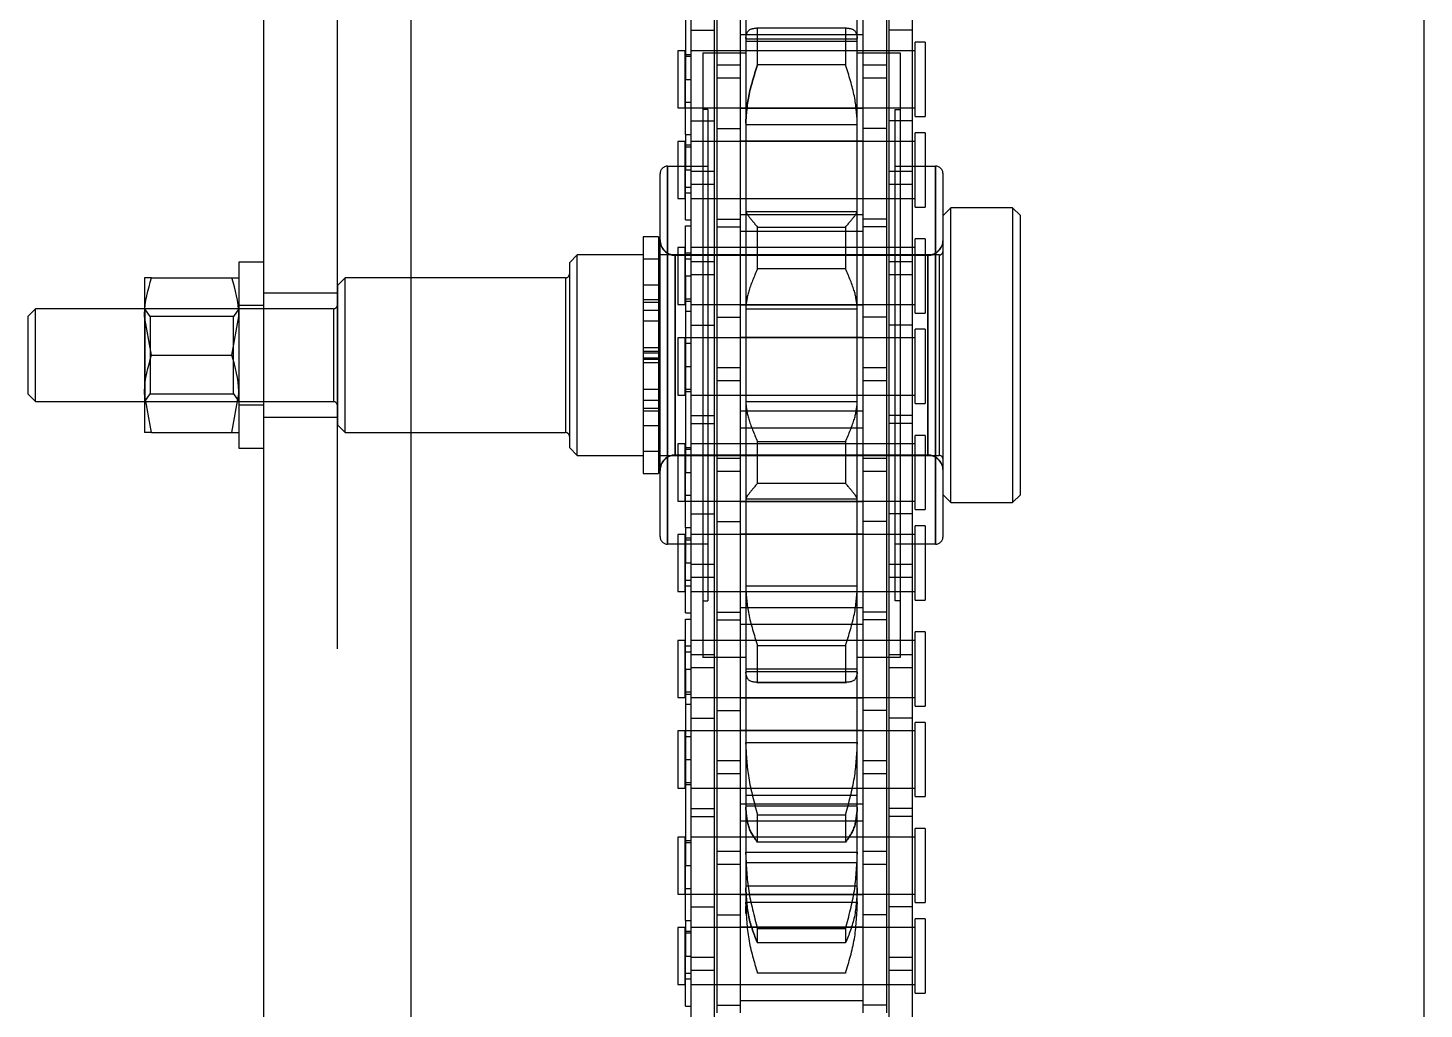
# Model space of a CAD drawing. Header units: metres. Extents: x 0 to 63075, y 0 to 44550.
# Drawn here: x 14085.4 to 14175.6, y 29803.9 to 29867.3 of the extents above; entities that cross this region are included whole.
import ezdxf

# ---------------------------------------------------------------- set-up
doc = ezdxf.new("R2010")
doc.units = ezdxf.units.M
doc.header["$LTSCALE"] = 75
doc.linetypes.add('HIDDEN2', pattern=[4.7625, 3.175, -1.5875])
for name, color, linetype in [('SDM', 7, 'Continuous'), ('SL4', 4, 'Continuous'), ('ST1', 7, 'HIDDEN2')]:
    doc.layers.add(name, color=color, linetype=linetype)

# ---------------------------------------------------------------- blocks, each defined once
blk = doc.blocks.new('A$Ca53c419a')
at = {"layer": 'SL4'}
for p, q in [((3443.055, 511), (3442.555, 510.5)), ((3448.055, 511), (3443.055, 511)), ((3448.555, 510.5), (3448.055, 511)), ((3442.555, 510.5), (3442.555, 503.465)), ((3442.555, 510.5), (3448.555, 510.5)), ((3448.555, 503.465), (3448.555, 510.5)), ((3440.555, 503.018), (3443.055, 503.465)), ((3443.055, 503.465), (3440.555, 503.465)), ((3440.555, 503.018), (3440.555, 497.812)), ((3448.055, 503.465), (3443.055, 503.465)), ((3445.555, 503.018), (3448.055, 503.465)), ((3445.555, 503.018), (3445.555, 497.812)), ((3450.555, 503.465), (3448.055, 503.465)), ((3450.555, 503.018), (3450.555, 497.812)), ((3439.555, 497.365), (3439.555, 495.765)), ((3451.555, 497.365), (3439.555, 497.365)), ((3440.555, 497.812), (3443.055, 497.365)), ((3445.555, 497.812), (3448.055, 497.365)), ((3451.555, 495.765), (3451.555, 497.365)), ((3664.713, 495.765), (2339.738, 495.765)), ((2339.738, 486.24), (3664.713, 486.24)), ((2339.738, 420.765), (3664.713, 420.765))]:
    blk.add_line(p, q, dxfattribs=at)
for points, knots in [([(3440.555, 503.018), (3440.555, 503.086), (3440.555, 503.348), (3440.555, 503.415), (3440.555, 503.465)], [0, 0, 0, 0, 0.257551, 1, 1, 1, 1]), ([(3443.055, 503.465), (3443.114, 503.465), (3443.958, 503.458), (3444.786, 503.23), (3445.555, 503.018)], [0, 0, 0, 0, 0.0702006, 1, 1, 1, 1]), ([(3448.055, 503.465), (3448.114, 503.465), (3448.958, 503.458), (3449.786, 503.23), (3450.555, 503.018)], [0, 0, 0, 0, 0.070201, 1, 1, 1, 1]), ([(3450.555, 503.018), (3450.555, 503.086), (3450.555, 503.348), (3450.555, 503.415), (3450.555, 503.465)], [0, 0, 0, 0, 0.257551, 1, 1, 1, 1]), ([(3440.555, 497.812), (3440.555, 497.744), (3440.555, 497.482), (3440.555, 497.415), (3440.555, 497.365)], [0, 0, 0, 0, 0.257551, 1, 1, 1, 1]), ([(3443.055, 497.365), (3443.114, 497.365), (3443.958, 497.372), (3444.786, 497.6), (3445.555, 497.812)], [0, 0, 0, 0, 0.070201, 1, 1, 1, 1]), ([(3448.055, 497.365), (3448.114, 497.365), (3448.958, 497.372), (3449.786, 497.6), (3450.555, 497.812)], [0, 0, 0, 0, 0.070201, 1, 1, 1, 1]), ([(3450.555, 497.812), (3450.555, 497.744), (3450.555, 497.482), (3450.555, 497.415), (3450.555, 497.365)], [0, 0, 0, 0, 0.257551, 1, 1, 1, 1])]:
    blk.add_open_spline(points, degree=3, knots=knots, dxfattribs=at)
at = {"layer": 'ST1'}
for p, q in [((3442.555, 503.465), (3442.555, 491.25)), ((3442.555, 503.465), (3442.555, 503.44)), ((3448.555, 503.44), (3442.555, 503.44)), ((3442.555, 503.44), (3443.055, 503.089)), ((3448.055, 503.089), (3443.055, 503.089)), ((3443.055, 503.089), (3443.055, 497.715)), ((3448.055, 503.089), (3448.555, 503.44)), ((3448.055, 497.715), (3448.055, 503.089)), ((3448.555, 491.25), (3448.555, 503.465)), ((3448.555, 503.44), (3448.555, 503.465)), ((3442.355, 497.365), (3442.355, 495.765)), ((3443.055, 497.715), (3442.555, 497.365)), ((3443.055, 497.715), (3448.055, 497.715)), ((3448.555, 497.365), (3448.055, 497.715)), ((3448.755, 495.765), (3448.755, 497.365)), ((3441.555, 495.765), (3441.555, 491.003)), ((3449.555, 491.003), (3449.555, 495.765)), ((3664.713, 491.003), (2339.738, 491.003)), ((3441.055, 491), (3440.555, 490.5)), ((3450.055, 491), (3441.055, 491)), ((3448.555, 491.25), (3442.555, 491.25)), ((3450.555, 490.5), (3450.055, 491)), ((3440.555, 490.5), (3450.555, 490.5)), ((3440.555, 490.5), (3440.555, 476.25)), ((3450.555, 476.25), (3450.555, 490.5)), ((2339.738, 486.24), (3664.713, 486.24)), ((3439.58, 476), (3439.08, 475.5)), ((3451.53, 476), (3439.58, 476)), ((3450.555, 476.25), (3440.602, 476.25)), ((3452.03, 475.5), (3451.53, 476)), ((3439.08, 475.5), (3452.03, 475.5)), ((3439.08, 475.5), (3439.08, 471.245)), ((3452.03, 471.245), (3452.03, 475.5)), ((3453.198, 471.245), (3437.912, 471.245)), ((3437.912, 471.245), (3437.912, 470.245)), ((3439.355, 471.245), (3439.355, 470.145)), ((3439.355, 471.245), (3439.355, 470.245)), ((3441.008, 471.245), (3441.008, 470.245)), ((3441.959, 471.245), (3441.959, 470.245)), ((3442.134, 471.245), (3442.134, 470.245)), ((3442.651, 471.245), (3442.651, 470.245)), ((3443.355, 471.245), (3443.355, 470.245)), ((3445.055, 470.245), (3445.055, 471.245)), ((3445.305, 471.245), (3445.305, 470.245)), ((3445.394, 471.245), (3445.394, 470.245)), ((3445.716, 471.245), (3445.716, 470.245)), ((3445.805, 471.245), (3445.805, 470.245)), ((3446.055, 471.245), (3446.055, 470.245)), ((3447.755, 470.245), (3447.755, 471.245)), ((3448.459, 471.245), (3448.459, 470.245)), ((3448.976, 471.245), (3448.976, 470.245)), ((3449.151, 471.245), (3449.151, 470.245)), ((3450.102, 471.245), (3450.102, 470.245)), ((3451.755, 470.145), (3451.755, 471.245)), ((3451.755, 470.245), (3451.755, 471.245)), ((3453.198, 470.245), (3453.198, 471.245)), ((3433.829, 470.145), (3457.281, 470.145)), ((3453.198, 470.245), (3437.912, 470.245)), ((3439.08, 470.145), (3439.08, 452.105)), ((3452.03, 452.105), (3452.03, 470.145)), ((3433.34, 467.056), (3433.34, 469.656)), ((3433.34, 469.656), (3457.77, 469.656)), ((3457.77, 469.656), (3433.34, 469.656)), ((3457.77, 469.656), (3457.77, 467.056)), ((3403.496, 468.489), (3403.496, 468.157)), ((3403.496, 468.489), (3406.727, 468.489)), ((3408.572, 469), (3404.882, 469)), ((3404.882, 469), (3404.882, 468.526)), ((3404.882, 468.526), (3408.572, 468.526)), ((3405.251, 468.526), (3405.251, 468.157)), ((3405.62, 468.489), (3405.62, 468.157)), ((3406.727, 468.489), (3406.727, 468.157)), ((3409.023, 468.489), (3406.727, 468.489)), ((3408.203, 468.157), (3408.203, 468.526)), ((3408.346, 468.489), (3408.346, 468.157)), ((3408.572, 468.526), (3408.572, 469)), ((3409.023, 468.489), (3412.575, 468.489)), ((3409.023, 468.489), (3409.023, 468.157)), ((3414.42, 469), (3410.73, 469)), ((3410.73, 469), (3410.73, 468.526)), ((3410.73, 468.526), (3414.42, 468.526)), ((3410.73, 468.489), (3410.73, 466.637)), ((3411.099, 468.526), (3411.099, 468.157)), ((3412.575, 468.489), (3412.575, 468.157)), ((3425.275, 468.489), (3412.575, 468.489)), ((3414.051, 468.157), (3414.051, 468.526)), ((3414.194, 468.489), (3414.194, 468.157)), ((3414.42, 468.526), (3414.42, 469)), ((3421.272, 469), (3417.582, 469)), ((3417.582, 469), (3417.582, 468.526)), ((3417.582, 468.526), (3421.272, 468.526)), ((3417.808, 468.489), (3417.808, 468.157)), ((3417.951, 468.526), (3417.951, 468.157)), ((3419.427, 468.489), (3419.427, 468.157)), ((3420.903, 468.157), (3420.903, 468.526)), ((3421.272, 468.526), (3421.272, 469)), ((3421.272, 466.637), (3421.272, 468.489)), ((3422.979, 468.157), (3422.979, 468.489)), ((3427.12, 469), (3423.43, 469)), ((3423.43, 469), (3423.43, 468.526)), ((3423.43, 468.526), (3427.12, 468.526)), ((3423.656, 468.489), (3423.656, 468.157)), ((3423.799, 468.526), (3423.799, 468.157)), ((3425.275, 468.489), (3425.275, 468.157)), ((3425.275, 468.489), (3428.506, 468.489)), ((3426.382, 468.489), (3426.382, 468.157)), ((3426.751, 468.157), (3426.751, 468.526)), ((3427.12, 468.526), (3427.12, 469)), ((3428.506, 468.489), (3428.506, 468.157)), ((3428.896, 468.489), (3428.896, 468.157)), ((3428.896, 468.489), (3432.127, 468.489)), ((3433.972, 469), (3430.282, 469)), ((3430.282, 469), (3430.282, 468.526)), ((3430.282, 468.526), (3433.972, 468.526)), ((3430.651, 468.526), (3430.651, 468.157)), ((3431.02, 468.489), (3431.02, 468.157)), ((3432.127, 468.489), (3432.127, 468.157)), ((3434.423, 468.489), (3432.127, 468.489)), ((3433.603, 468.157), (3433.603, 468.526)), ((3433.746, 468.489), (3433.746, 468.157)), ((3433.972, 468.526), (3433.972, 469)), ((3434.423, 468.489), (3437.975, 468.489)), ((3434.423, 468.489), (3434.423, 468.157)), ((3439.82, 469), (3436.13, 469)), ((3436.13, 469), (3436.13, 468.526)), ((3436.13, 468.526), (3439.82, 468.526)), ((3436.13, 468.489), (3436.13, 466.637)), ((3436.499, 468.526), (3436.499, 468.157)), ((3437.975, 468.489), (3437.975, 468.157)), ((3450.675, 468.489), (3437.975, 468.489)), ((3439.08, 469.168), (3439.08, 452.832)), ((3452.005, 469.168), (3439.105, 469.168)), ((3439.105, 469.168), (3439.105, 452.832)), ((3439.105, 469.168), (3452.005, 469.168)), ((3439.451, 468.157), (3439.451, 468.526)), ((3439.594, 468.489), (3439.594, 468.157)), ((3439.82, 468.526), (3439.82, 469)), ((3446.672, 469), (3442.982, 469)), ((3442.982, 469), (3442.982, 468.526)), ((3442.982, 468.526), (3446.672, 468.526)), ((3443.208, 468.489), (3443.208, 468.157)), ((3443.351, 468.526), (3443.351, 468.157)), ((3444.827, 468.489), (3444.827, 468.157)), ((3446.303, 468.157), (3446.303, 468.526)), ((3446.672, 468.526), (3446.672, 469)), ((3446.672, 466.637), (3446.672, 468.489)), ((3448.379, 468.157), (3448.379, 468.489)), ((3452.52, 469), (3448.83, 469)), ((3448.83, 469), (3448.83, 468.526)), ((3448.83, 468.526), (3452.52, 468.526)), ((3449.056, 468.489), (3449.056, 468.157)), ((3449.199, 468.526), (3449.199, 468.157)), ((3450.675, 468.489), (3450.675, 468.157)), ((3450.675, 468.489), (3453.906, 468.489)), ((3451.782, 468.489), (3451.782, 468.157)), ((3452.005, 452.832), (3452.005, 469.168)), ((3452.03, 452.832), (3452.03, 469.168)), ((3452.151, 468.157), (3452.151, 468.526)), ((3452.52, 468.526), (3452.52, 469)), ((3453.906, 468.489), (3453.906, 468.157)), ((3454.296, 468.489), (3454.296, 468.157)), ((3454.296, 468.489), (3457.527, 468.489)), ((3459.372, 469), (3455.682, 469)), ((3455.682, 469), (3455.682, 468.526)), ((3455.682, 468.526), (3459.372, 468.526)), ((3456.051, 468.526), (3456.051, 468.157)), ((3456.42, 468.489), (3456.42, 468.157)), ((3457.527, 468.489), (3457.527, 468.157)), ((3459.823, 468.489), (3457.527, 468.489)), ((3459.003, 468.157), (3459.003, 468.526)), ((3459.146, 468.489), (3459.146, 468.157)), ((3459.372, 468.526), (3459.372, 469)), ((3459.823, 468.489), (3463.375, 468.489)), ((3459.823, 468.489), (3459.823, 468.157)), ((3465.22, 469), (3461.53, 469)), ((3461.53, 469), (3461.53, 468.526)), ((3461.53, 468.526), (3465.22, 468.526)), ((3461.53, 468.489), (3461.53, 466.637)), ((3461.899, 468.526), (3461.899, 468.157)), ((3463.375, 468.489), (3463.375, 468.157)), ((3476.075, 468.489), (3463.375, 468.489)), ((3464.851, 468.157), (3464.851, 468.526)), ((3464.994, 468.489), (3464.994, 468.157)), ((3465.22, 468.526), (3465.22, 469)), ((3405.795, 468.157), (3396.7, 468.157)), ((3404.882, 468.157), (3404.882, 466.637)), ((3404.882, 468.157), (3404.882, 453.659)), ((3406.655, 468.157), (3405.795, 468.157)), ((3405.795, 466.637), (3405.795, 468.157)), ((3415.75, 468.157), (3406.655, 468.157)), ((3406.655, 468.157), (3406.655, 466.637)), ((3408.572, 466.637), (3408.572, 468.157)), ((3408.572, 453.659), (3408.572, 468.157)), ((3409.902, 468.157), (3409.902, 466.637)), ((3410.73, 468.157), (3410.73, 453.659)), ((3414.42, 466.637), (3414.42, 468.157)), ((3414.42, 453.659), (3414.42, 468.157)), ((3415.75, 468.157), (3415.75, 466.637)), ((3422.1, 468.157), (3415.75, 468.157)), ((3416.252, 468.157), (3416.252, 466.637)), ((3417.582, 468.157), (3417.582, 466.637)), ((3417.582, 468.157), (3417.582, 453.659)), ((3421.272, 453.659), (3421.272, 468.157)), ((3422.1, 468.157), (3422.1, 466.637)), ((3431.195, 468.157), (3422.1, 468.157)), ((3423.43, 468.157), (3423.43, 466.637)), ((3423.43, 468.157), (3423.43, 453.659)), ((3425.347, 466.637), (3425.347, 468.157)), ((3426.207, 468.157), (3426.207, 466.637)), ((3427.12, 466.637), (3427.12, 468.157)), ((3427.12, 453.659), (3427.12, 468.157)), ((3430.282, 468.157), (3430.282, 466.637)), ((3430.282, 468.157), (3430.282, 453.659)), ((3432.055, 468.157), (3431.195, 468.157)), ((3431.195, 466.637), (3431.195, 468.157)), ((3441.15, 468.157), (3432.055, 468.157)), ((3432.055, 468.157), (3432.055, 466.637)), ((3433.972, 466.637), (3433.972, 468.157)), ((3433.972, 453.659), (3433.972, 468.157)), ((3435.302, 468.157), (3435.302, 466.637)), ((3436.13, 468.157), (3436.13, 453.659)), ((3439.82, 466.637), (3439.82, 468.157)), ((3439.82, 453.659), (3439.82, 468.157)), ((3441.15, 468.157), (3441.15, 466.637)), ((3447.5, 468.157), (3441.15, 468.157)), ((3441.652, 468.157), (3441.652, 466.637)), ((3442.982, 468.157), (3442.982, 466.637)), ((3442.982, 468.157), (3442.982, 453.659)), ((3446.672, 453.659), (3446.672, 468.157)), ((3447.5, 468.157), (3447.5, 466.637)), ((3456.595, 468.157), (3447.5, 468.157)), ((3448.83, 468.157), (3448.83, 466.637)), ((3448.83, 468.157), (3448.83, 453.659)), ((3450.747, 466.637), (3450.747, 468.157)), ((3451.607, 468.157), (3451.607, 466.637)), ((3452.52, 466.637), (3452.52, 468.157)), ((3452.52, 453.659), (3452.52, 468.157)), ((3455.682, 468.157), (3455.682, 466.637)), ((3455.682, 468.157), (3455.682, 453.659)), ((3457.455, 468.157), (3456.595, 468.157)), ((3456.595, 466.637), (3456.595, 468.157)), ((3466.55, 468.157), (3457.455, 468.157)), ((3457.455, 468.157), (3457.455, 466.637)), ((3459.372, 466.637), (3459.372, 468.157)), ((3459.372, 453.659), (3459.372, 468.157)), ((3460.702, 468.157), (3460.702, 466.637)), ((3461.53, 468.157), (3461.53, 453.659)), ((3465.22, 466.637), (3465.22, 468.157)), ((3465.22, 453.659), (3465.22, 468.157)), ((3466.55, 468.157), (3466.55, 466.637)), ((3472.9, 468.157), (3466.55, 468.157)), ((3405.795, 466.637), (3396.7, 466.637)), ((3406.655, 466.637), (3405.795, 466.637)), ((3415.75, 466.637), (3406.655, 466.637)), ((3422.1, 466.637), (3415.75, 466.637)), ((3431.195, 466.637), (3422.1, 466.637)), ((3426.011, 464.605), (3426.011, 467.375)), ((3465.099, 467.375), (3426.011, 467.375)), ((3429.676, 467.375), (3429.676, 467.056)), ((3461.435, 467.056), (3429.676, 467.056)), ((3432.055, 466.637), (3431.195, 466.637)), ((3441.15, 466.637), (3432.055, 466.637)), ((3447.5, 466.637), (3441.15, 466.637)), ((3456.595, 466.637), (3447.5, 466.637)), ((3457.455, 466.637), (3456.595, 466.637)), ((3466.55, 466.637), (3457.455, 466.637)), ((3461.435, 467.056), (3461.435, 467.375)), ((3465.099, 467.375), (3465.099, 464.605)), ((3472.9, 466.637), (3466.55, 466.637)), ((3409.4, 466.485), (3403.05, 466.485)), ((3403.552, 466.485), (3403.552, 464.965)), ((3404.882, 466.485), (3404.882, 464.965)), ((3408.572, 464.965), (3408.572, 466.485)), ((3409.4, 466.485), (3409.4, 464.965)), ((3418.495, 466.485), (3409.4, 466.485)), ((3410.73, 466.485), (3410.73, 464.965)), ((3412.647, 464.965), (3412.647, 466.485)), ((3413.507, 466.485), (3413.507, 464.965)), ((3414.42, 464.965), (3414.42, 466.485)), ((3417.582, 466.485), (3417.582, 464.965)), ((3419.355, 466.485), (3418.495, 466.485)), ((3418.495, 464.965), (3418.495, 466.485)), ((3428.45, 466.485), (3419.355, 466.485)), ((3419.355, 466.485), (3419.355, 464.965)), ((3421.272, 464.965), (3421.272, 466.485)), ((3422.602, 466.485), (3422.602, 464.965)), ((3423.43, 466.485), (3423.43, 464.965)), ((3427.12, 464.965), (3427.12, 466.485)), ((3428.45, 466.485), (3428.45, 464.965)), ((3434.8, 466.485), (3428.45, 466.485)), ((3428.952, 466.485), (3428.952, 464.965)), ((3430.282, 466.485), (3430.282, 464.965)), ((3433.972, 464.965), (3433.972, 466.485)), ((3434.8, 466.485), (3434.8, 464.965)), ((3443.895, 466.485), (3434.8, 466.485)), ((3436.13, 466.485), (3436.13, 464.965)), ((3438.047, 464.965), (3438.047, 466.485)), ((3438.907, 466.485), (3438.907, 464.965)), ((3439.82, 464.965), (3439.82, 466.485)), ((3442.982, 466.485), (3442.982, 464.965)), ((3444.755, 466.485), (3443.895, 466.485)), ((3443.895, 464.965), (3443.895, 466.485)), ((3453.85, 466.485), (3444.755, 466.485)), ((3444.755, 466.485), (3444.755, 464.965)), ((3446.672, 464.965), (3446.672, 466.485)), ((3448.002, 466.485), (3448.002, 464.965)), ((3448.83, 466.485), (3448.83, 464.965)), ((3452.52, 464.965), (3452.52, 466.485)), ((3453.85, 466.485), (3453.85, 464.965)), ((3460.2, 466.485), (3453.85, 466.485)), ((3454.352, 466.485), (3454.352, 464.965)), ((3455.682, 466.485), (3455.682, 464.965)), ((3459.372, 464.965), (3459.372, 466.485)), ((3460.2, 466.485), (3460.2, 464.965)), ((3469.295, 466.485), (3460.2, 466.485)), ((3461.53, 466.485), (3461.53, 464.965)), ((3463.447, 464.965), (3463.447, 466.485)), ((3464.307, 466.485), (3464.307, 464.965)), ((3465.22, 464.965), (3465.22, 466.485)), ((3409.4, 464.965), (3403.05, 464.965)), ((3403.835, 457.035), (3403.835, 464.965)), ((3404.882, 464.965), (3404.882, 457.035)), ((3408.572, 457.035), (3408.572, 464.965)), ((3408.615, 464.965), (3408.615, 457.035)), ((3418.495, 464.965), (3409.4, 464.965)), ((3410.687, 457.035), (3410.687, 464.965)), ((3410.73, 464.965), (3410.73, 457.035)), ((3414.42, 457.035), (3414.42, 464.965)), ((3415.467, 464.965), (3415.467, 457.035)), ((3416.535, 457.035), (3416.535, 464.965)), ((3417.582, 464.965), (3417.582, 457.035)), ((3419.355, 464.965), (3418.495, 464.965)), ((3428.45, 464.965), (3419.355, 464.965)), ((3421.272, 457.035), (3421.272, 464.965)), ((3421.315, 464.965), (3421.315, 457.035)), ((3423.387, 457.035), (3423.387, 464.965)), ((3423.43, 464.965), (3423.43, 457.035)), ((3427.12, 457.035), (3427.12, 464.965)), ((3428.167, 464.965), (3428.167, 457.035)), ((3434.8, 464.965), (3428.45, 464.965)), ((3429.235, 457.035), (3429.235, 464.965)), ((3430.282, 464.965), (3430.282, 457.035)), ((3433.972, 457.035), (3433.972, 464.965)), ((3434.015, 464.965), (3434.015, 457.035)), ((3443.895, 464.965), (3434.8, 464.965)), ((3436.087, 457.035), (3436.087, 464.965)), ((3436.13, 464.965), (3436.13, 457.035)), ((3439.82, 457.035), (3439.82, 464.965)), ((3440.867, 464.965), (3440.867, 457.035)), ((3441.935, 457.035), (3441.935, 464.965)), ((3442.982, 464.965), (3442.982, 457.035)), ((3444.755, 464.965), (3443.895, 464.965)), ((3453.85, 464.965), (3444.755, 464.965)), ((3446.672, 457.035), (3446.672, 464.965)), ((3446.715, 464.965), (3446.715, 457.035)), ((3448.787, 457.035), (3448.787, 464.965)), ((3448.83, 464.965), (3448.83, 457.035)), ((3452.52, 457.035), (3452.52, 464.965)), ((3453.567, 464.965), (3453.567, 457.035)), ((3460.2, 464.965), (3453.85, 464.965)), ((3454.635, 457.035), (3454.635, 464.965)), ((3455.682, 464.965), (3455.682, 457.035)), ((3459.372, 457.035), (3459.372, 464.965)), ((3459.415, 464.965), (3459.415, 457.035)), ((3469.295, 464.965), (3460.2, 464.965)), ((3461.487, 457.035), (3461.487, 464.965)), ((3461.53, 464.965), (3461.53, 457.035)), ((3465.22, 457.035), (3465.22, 464.965)), ((3466.267, 464.965), (3466.267, 457.035)), ((3405.615, 463.843), (3405.639, 463.843)), ((3405.615, 458.157), (3405.615, 463.843)), ((3405.639, 463.843), (3405.639, 458.157)), ((3407.577, 463.843), (3408.515, 463.843)), ((3407.577, 458.157), (3407.577, 463.843)), ((3408.515, 463.843), (3408.515, 458.157)), ((3409.468, 464.596), (3409.948, 464.605)), ((3410.088, 464.605), (3409.948, 464.605)), ((3410.215, 464.605), (3410.088, 464.605)), ((3410.088, 464.605), (3410.215, 464.605)), ((3410.215, 464.605), (3410.215, 457.395)), ((3411.145, 464.605), (3410.215, 464.605)), ((3413.31, 464.605), (3411.145, 464.605)), ((3411.254, 464.605), (3411.254, 457.395)), ((3412.752, 457.395), (3412.752, 464.605)), ((3413.438, 464.605), (3413.31, 464.605)), ((3413.31, 464.605), (3413.438, 464.605)), ((3413.438, 464.605), (3413.438, 457.395)), ((3416.352, 464.605), (3413.438, 464.605)), ((3414.096, 463.843), (3415.859, 463.843)), ((3414.096, 458.157), (3414.096, 463.843)), ((3415.859, 463.843), (3415.859, 458.157)), ((3420.42, 464.605), (3416.352, 464.605)), ((3416.43, 464.605), (3416.43, 457.395)), ((3417.099, 457.395), (3417.099, 464.605)), ((3420.536, 464.605), (3420.42, 464.605)), ((3420.42, 464.605), (3420.536, 464.605)), ((3420.536, 464.605), (3420.536, 457.395)), ((3425.081, 464.605), (3420.536, 464.605)), ((3424.407, 463.9), (3424.407, 458.1)), ((3424.409, 463.843), (3426.785, 463.843)), ((3424.409, 458.157), (3424.409, 463.843)), ((3430.563, 464.605), (3425.081, 464.605)), ((3425.119, 464.605), (3425.119, 457.395)), ((3425.269, 457.395), (3425.269, 464.605)), ((3426.785, 463.843), (3426.785, 458.157)), ((3430.651, 464.605), (3430.563, 464.605)), ((3430.651, 464.605), (3430.651, 457.395)), ((3436.273, 464.605), (3430.651, 464.605)), ((3436.273, 464.605), (3436.273, 457.395)), ((3436.279, 464.605), (3436.273, 464.605)), ((3442.513, 464.605), (3436.279, 464.605)), ((3437.273, 463.843), (3439.974, 463.843)), ((3437.273, 458.157), (3437.273, 463.843)), ((3439.974, 463.843), (3439.974, 458.157)), ((3442.563, 464.605), (3442.513, 464.605)), ((3442.563, 464.605), (3442.563, 457.395)), ((3448.547, 464.605), (3442.563, 464.605)), ((3448.547, 464.605), (3448.547, 457.395)), ((3448.597, 464.605), (3448.547, 464.605)), ((3454.831, 464.605), (3448.597, 464.605)), ((3451.136, 463.843), (3453.837, 463.843)), ((3451.136, 458.157), (3451.136, 463.843)), ((3453.837, 463.843), (3453.837, 458.157)), ((3454.837, 464.605), (3454.831, 464.605)), ((3454.837, 464.605), (3454.837, 457.395)), ((3460.459, 464.605), (3454.837, 464.605)), ((3460.459, 464.605), (3460.459, 457.395)), ((3460.547, 464.605), (3460.459, 464.605)), ((3466.029, 464.605), (3460.547, 464.605)), ((3464.325, 463.843), (3466.701, 463.843)), ((3464.325, 458.157), (3464.325, 463.843)), ((3465.841, 464.605), (3465.841, 457.395)), ((3465.991, 464.605), (3465.991, 457.395)), ((3470.574, 464.605), (3466.029, 464.605)), ((3466.701, 463.843), (3466.701, 458.157)), ((3405.639, 458.157), (3405.615, 458.157)), ((3408.515, 458.157), (3407.577, 458.157)), ((3415.859, 458.157), (3414.096, 458.157)), ((3426.785, 458.157), (3424.409, 458.157)), ((3439.974, 458.157), (3437.273, 458.157)), ((3453.837, 458.157), (3451.136, 458.157)), ((3466.701, 458.157), (3464.325, 458.157)), ((3409.4, 457.035), (3403.05, 457.035)), ((3403.552, 455.515), (3403.552, 457.035)), ((3404.882, 457.035), (3404.882, 455.515)), ((3408.572, 455.515), (3408.572, 457.035)), ((3409.4, 455.515), (3409.4, 457.035)), ((3418.495, 457.035), (3409.4, 457.035)), ((3409.948, 457.395), (3410.088, 457.395)), ((3410.088, 457.395), (3410.215, 457.395)), ((3410.215, 457.395), (3410.088, 457.395)), ((3410.215, 457.395), (3411.145, 457.395)), ((3410.73, 457.035), (3410.73, 455.515)), ((3411.145, 457.395), (3413.31, 457.395)), ((3412.647, 455.515), (3412.647, 457.035)), ((3413.31, 457.395), (3413.438, 457.395)), ((3413.438, 457.395), (3413.31, 457.395)), ((3413.438, 457.395), (3416.352, 457.395)), ((3413.507, 457.035), (3413.507, 455.515)), ((3414.42, 455.515), (3414.42, 457.035)), ((3416.352, 457.395), (3420.42, 457.395)), ((3417.582, 457.035), (3417.582, 455.515)), ((3419.355, 457.035), (3418.495, 457.035)), ((3418.495, 455.515), (3418.495, 457.035)), ((3428.45, 457.035), (3419.355, 457.035)), ((3419.355, 457.035), (3419.355, 455.515)), ((3420.42, 457.395), (3420.536, 457.395)), ((3420.536, 457.395), (3420.42, 457.395)), ((3420.536, 457.395), (3425.081, 457.395)), ((3421.272, 455.515), (3421.272, 457.035)), ((3422.602, 455.515), (3422.602, 457.035)), ((3423.43, 457.035), (3423.43, 455.515)), ((3425.081, 457.395), (3430.563, 457.395)), ((3426.011, 454.625), (3426.011, 457.395)), ((3427.12, 455.515), (3427.12, 457.035)), ((3428.45, 455.515), (3428.45, 457.035)), ((3434.8, 457.035), (3428.45, 457.035)), ((3428.952, 455.515), (3428.952, 457.035)), ((3430.282, 457.035), (3430.282, 455.515)), ((3430.563, 457.395), (3430.651, 457.395)), ((3430.651, 457.395), (3436.273, 457.395)), ((3433.972, 455.515), (3433.972, 457.035)), ((3434.8, 455.515), (3434.8, 457.035)), ((3443.895, 457.035), (3434.8, 457.035)), ((3436.13, 457.035), (3436.13, 455.515)), ((3436.273, 457.395), (3436.279, 457.395)), ((3436.279, 457.395), (3442.513, 457.395)), ((3438.047, 455.515), (3438.047, 457.035)), ((3438.907, 457.035), (3438.907, 455.515)), ((3439.82, 455.515), (3439.82, 457.035)), ((3442.513, 457.395), (3442.563, 457.395)), ((3442.563, 457.395), (3448.547, 457.395)), ((3442.982, 457.035), (3442.982, 455.515)), ((3444.755, 457.035), (3443.895, 457.035)), ((3443.895, 455.515), (3443.895, 457.035)), ((3453.85, 457.035), (3444.755, 457.035)), ((3444.755, 457.035), (3444.755, 455.515)), ((3446.672, 455.515), (3446.672, 457.035)), ((3448.002, 455.515), (3448.002, 457.035)), ((3448.547, 457.395), (3448.597, 457.395)), ((3448.597, 457.395), (3454.831, 457.395)), ((3448.83, 457.035), (3448.83, 455.515)), ((3452.52, 455.515), (3452.52, 457.035)), ((3453.85, 455.515), (3453.85, 457.035)), ((3460.2, 457.035), (3453.85, 457.035)), ((3454.352, 455.515), (3454.352, 457.035)), ((3454.831, 457.395), (3454.837, 457.395)), ((3454.837, 457.395), (3460.459, 457.395)), ((3455.682, 457.035), (3455.682, 455.515)), ((3459.372, 455.515), (3459.372, 457.035)), ((3460.2, 455.515), (3460.2, 457.035)), ((3469.295, 457.035), (3460.2, 457.035)), ((3460.459, 457.395), (3460.547, 457.395)), ((3460.547, 457.395), (3466.029, 457.395)), ((3461.53, 457.035), (3461.53, 455.515)), ((3463.447, 455.515), (3463.447, 457.035)), ((3464.307, 457.035), (3464.307, 455.515)), ((3465.099, 457.395), (3465.099, 454.625)), ((3465.22, 455.515), (3465.22, 457.035)), ((3466.029, 457.395), (3470.574, 457.395)), ((3405.795, 455.363), (3396.7, 455.363)), ((3409.4, 455.515), (3403.05, 455.515)), ((3404.882, 455.363), (3404.882, 453.843)), ((3406.655, 455.363), (3405.795, 455.363)), ((3405.795, 453.843), (3405.795, 455.363)), ((3415.75, 455.363), (3406.655, 455.363)), ((3406.655, 455.363), (3406.655, 453.843)), ((3408.572, 453.843), (3408.572, 455.363)), ((3418.495, 455.515), (3409.4, 455.515)), ((3409.902, 453.843), (3409.902, 455.363)), ((3410.73, 455.363), (3410.73, 453.843)), ((3414.42, 453.843), (3414.42, 455.363)), ((3415.75, 453.843), (3415.75, 455.363)), ((3422.1, 455.363), (3415.75, 455.363)), ((3416.252, 453.843), (3416.252, 455.363)), ((3417.582, 455.363), (3417.582, 453.843)), ((3419.355, 455.515), (3418.495, 455.515)), ((3428.45, 455.515), (3419.355, 455.515)), ((3421.272, 453.843), (3421.272, 455.363)), ((3422.1, 453.843), (3422.1, 455.363)), ((3431.195, 455.363), (3422.1, 455.363)), ((3423.43, 455.363), (3423.43, 453.843)), ((3425.347, 453.843), (3425.347, 455.363)), ((3426.207, 455.363), (3426.207, 453.843)), ((3427.12, 453.843), (3427.12, 455.363)), ((3434.8, 455.515), (3428.45, 455.515)), ((3429.676, 454.944), (3461.435, 454.944)), ((3429.676, 454.625), (3429.676, 454.944)), ((3430.282, 455.363), (3430.282, 453.843)), ((3432.055, 455.363), (3431.195, 455.363)), ((3431.195, 453.843), (3431.195, 455.363)), ((3441.15, 455.363), (3432.055, 455.363)), ((3432.055, 455.363), (3432.055, 453.843)), ((3433.34, 452.344), (3433.34, 454.944)), ((3433.972, 453.843), (3433.972, 455.363)), ((3443.895, 455.515), (3434.8, 455.515)), ((3435.302, 453.843), (3435.302, 455.363)), ((3436.13, 455.363), (3436.13, 453.843)), ((3439.82, 453.843), (3439.82, 455.363)), ((3441.15, 453.843), (3441.15, 455.363)), ((3447.5, 455.363), (3441.15, 455.363)), ((3441.652, 453.843), (3441.652, 455.363)), ((3442.982, 455.363), (3442.982, 453.843)), ((3444.755, 455.515), (3443.895, 455.515)), ((3453.85, 455.515), (3444.755, 455.515)), ((3446.672, 453.843), (3446.672, 455.363)), ((3447.5, 453.843), (3447.5, 455.363)), ((3456.595, 455.363), (3447.5, 455.363)), ((3448.83, 455.363), (3448.83, 453.843)), ((3450.747, 453.843), (3450.747, 455.363)), ((3451.607, 455.363), (3451.607, 453.843)), ((3452.52, 453.843), (3452.52, 455.363)), ((3460.2, 455.515), (3453.85, 455.515)), ((3455.682, 455.363), (3455.682, 453.843)), ((3457.455, 455.363), (3456.595, 455.363)), ((3456.595, 453.843), (3456.595, 455.363)), ((3466.55, 455.363), (3457.455, 455.363)), ((3457.455, 455.363), (3457.455, 453.843)), ((3457.77, 454.944), (3457.77, 452.344)), ((3459.372, 453.843), (3459.372, 455.363)), ((3469.295, 455.515), (3460.2, 455.515)), ((3460.702, 453.843), (3460.702, 455.363)), ((3461.435, 454.944), (3461.435, 454.625)), ((3461.53, 455.363), (3461.53, 453.843)), ((3465.22, 453.843), (3465.22, 455.363)), ((3466.55, 453.843), (3466.55, 455.363)), ((3472.9, 455.363), (3466.55, 455.363)), ((3465.099, 454.625), (3426.011, 454.625)), ((3405.795, 453.843), (3396.7, 453.843)), ((3404.329, 453.659), (3409.126, 453.659)), ((3404.329, 453.659), (3404.329, 453)), ((3409.126, 453), (3404.329, 453)), ((3406.655, 453.843), (3405.795, 453.843)), ((3415.75, 453.843), (3406.655, 453.843)), ((3409.126, 453), (3409.126, 453.659)), ((3410.177, 453.659), (3414.974, 453.659)), ((3410.177, 453.659), (3410.177, 453)), ((3414.974, 453), (3410.177, 453)), ((3414.974, 453), (3414.974, 453.659)), ((3422.1, 453.843), (3415.75, 453.843)), ((3417.029, 453.659), (3421.826, 453.659)), ((3417.029, 453.659), (3417.029, 453)), ((3421.826, 453), (3417.029, 453)), ((3421.826, 453), (3421.826, 453.659)), ((3431.195, 453.843), (3422.1, 453.843)), ((3422.877, 453.659), (3427.674, 453.659)), ((3422.877, 453.659), (3422.877, 453)), ((3427.674, 453), (3422.877, 453)), ((3427.674, 453), (3427.674, 453.659)), ((3429.729, 453.659), (3434.526, 453.659)), ((3429.729, 453.659), (3429.729, 453)), ((3434.526, 453), (3429.729, 453)), ((3432.055, 453.843), (3431.195, 453.843)), ((3441.15, 453.843), (3432.055, 453.843)), ((3434.526, 453), (3434.526, 453.659)), ((3435.577, 453.659), (3440.374, 453.659)), ((3435.577, 453.659), (3435.577, 453)), ((3440.374, 453), (3435.577, 453)), ((3440.374, 453), (3440.374, 453.659)), ((3447.5, 453.843), (3441.15, 453.843)), ((3442.429, 453.659), (3447.226, 453.659)), ((3442.429, 453.659), (3442.429, 453)), ((3447.226, 453), (3442.429, 453)), ((3447.226, 453), (3447.226, 453.659)), ((3456.595, 453.843), (3447.5, 453.843)), ((3448.277, 453.659), (3453.074, 453.659)), ((3448.277, 453.659), (3448.277, 453)), ((3453.074, 453), (3448.277, 453)), ((3453.074, 453), (3453.074, 453.659)), ((3455.129, 453.659), (3459.926, 453.659)), ((3455.129, 453.659), (3455.129, 453)), ((3459.926, 453), (3455.129, 453)), ((3457.455, 453.843), (3456.595, 453.843)), ((3466.55, 453.843), (3457.455, 453.843)), ((3459.926, 453), (3459.926, 453.659)), ((3460.977, 453.659), (3465.774, 453.659)), ((3460.977, 453.659), (3460.977, 453)), ((3465.774, 453), (3460.977, 453)), ((3465.774, 453), (3465.774, 453.659)), ((3472.9, 453.843), (3466.55, 453.843)), ((3433.34, 452.344), (3457.77, 452.344)), ((3457.77, 452.344), (3433.34, 452.344)), ((3452.03, 452.105), (3439.08, 452.105)), ((3452.005, 452.832), (3439.105, 452.832)), ((3439.105, 452.832), (3452.005, 452.832)), ((3433.829, 451.855), (3457.281, 451.855)), ((3436.53, 451.855), (3436.03, 451.355)), ((3436.03, 451.355), (3455.08, 451.355)), ((3436.03, 451.355), (3436.03, 447.355)), ((3455.08, 451.355), (3454.58, 451.855)), ((3455.08, 447.355), (3455.08, 451.355)), ((3455.08, 447.355), (3436.03, 447.355)), ((3436.03, 447.355), (3436.53, 446.855)), ((3436.53, 446.855), (3454.58, 446.855)), ((3454.58, 446.855), (3455.08, 447.355))]:
    blk.add_line(p, q, dxfattribs=at)
for centre, radius, start, end in [((3442.305, 491.25), 0.25, 270, 0), ((3448.805, 491.25), 0.25, 180, 270), ((3440.305, 476.25), 0.25, 270, 0), ((3450.805, 476.25), 0.25, 180, 270), ((3433.829, 469.656), 0.489, 90, 180), ((3438.103, 469.168), 0.977, 0, 90), ((3438.129, 469.17), 0.975, 359.89099, 89.89057), ((3452.981, 469.17), 0.975, 90.10943, 180.10901), ((3453.007, 469.168), 0.977, 90, 180), ((3457.281, 469.656), 0.489, 0, 90), ((3433.829, 452.344), 0.489, 180, 270), ((3438.103, 452.832), 0.977, 270, 0), ((3438.129, 452.83), 0.975, 270.10943, 0.10901), ((3438.83, 452.105), 0.25, 270, 0), ((3452.981, 452.83), 0.975, 179.89099, 269.89057), ((3453.007, 452.832), 0.977, 180, 270), ((3452.28, 452.105), 0.25, 180, 270), ((3457.281, 452.344), 0.489, 270, 0)]:
    blk.add_arc(centre, radius, start, end, dxfattribs=at)
for points, knots in [([(3410.088, 464.605), (3409.323, 464.57), (3407.742, 464.496), (3406.354, 464.065), (3405.639, 463.843)], [0, 0, 0, 0, 0.484725, 1, 1, 1, 1]), ([(3407.577, 463.843), (3408.115, 464.065), (3409.16, 464.496), (3410.497, 464.57), (3411.145, 464.605)], [0, 0, 0, 0, 0.5152637, 1, 1, 1, 1]), ([(3411.145, 464.605), (3410.497, 464.57), (3409.16, 464.496), (3408.115, 464.065), (3407.577, 463.843)], [0, 0, 0, 0, 0.4847361, 1, 1, 1, 1]), ([(3413.31, 464.605), (3412.518, 464.57), (3410.886, 464.496), (3409.321, 464.065), (3408.515, 463.843)], [0, 0, 0, 0, 0.484722, 1, 1, 1, 1]), ([(3414.096, 463.843), (3414.392, 464.065), (3414.967, 464.496), (3415.899, 464.57), (3416.352, 464.605)], [0, 0, 0, 0, 0.515263, 1, 1, 1, 1]), ([(3416.352, 464.605), (3415.899, 464.57), (3414.967, 464.496), (3414.392, 464.065), (3414.096, 463.843)], [0, 0, 0, 0, 0.484737, 1, 1, 1, 1]), ([(3420.42, 464.605), (3419.699, 464.57), (3418.211, 464.496), (3416.659, 464.065), (3415.859, 463.843)], [0, 0, 0, 0, 0.484736, 1, 1, 1, 1]), ([(3424.409, 463.843), (3424.427, 464.065), (3424.463, 464.496), (3424.879, 464.57), (3425.081, 464.605)], [0, 0, 0, 0, 0.5152602, 1, 1, 1, 1]), ([(3430.563, 464.605), (3429.998, 464.57), (3428.834, 464.496), (3427.482, 464.065), (3426.785, 463.843)], [0, 0, 0, 0, 0.484737, 1, 1, 1, 1]), ([(3437.273, 463.843), (3437.011, 464.065), (3436.504, 464.496), (3436.353, 464.57), (3436.279, 464.605)], [0, 0, 0, 0, 0.515254, 1, 1, 1, 1]), ([(3442.513, 464.605), (3442.174, 464.57), (3441.474, 464.496), (3440.484, 464.065), (3439.974, 463.843)], [0, 0, 0, 0, 0.484735, 1, 1, 1, 1]), ([(3451.136, 463.843), (3450.626, 464.065), (3449.636, 464.496), (3448.936, 464.57), (3448.597, 464.605)], [0, 0, 0, 0, 0.515257, 1, 1, 1, 1]), ([(3454.831, 464.605), (3454.757, 464.57), (3454.606, 464.496), (3454.099, 464.065), (3453.837, 463.843)], [0, 0, 0, 0, 0.484725, 1, 1, 1, 1]), ([(3464.325, 463.843), (3463.628, 464.065), (3462.276, 464.496), (3461.112, 464.57), (3460.547, 464.605)], [0, 0, 0, 0, 0.515263, 1, 1, 1, 1]), ([(3460.547, 464.605), (3461.112, 464.57), (3462.276, 464.496), (3463.628, 464.065), (3464.325, 463.843)], [0, 0, 0, 0, 0.484737, 1, 1, 1, 1]), ([(3466.029, 464.605), (3466.231, 464.57), (3466.647, 464.496), (3466.683, 464.065), (3466.701, 463.843)], [0, 0, 0, 0, 0.4847353, 1, 1, 1, 1]), ([(3405.639, 458.157), (3406.354, 457.935), (3407.742, 457.504), (3409.322, 457.43), (3410.088, 457.395)], [0, 0, 0, 0, 0.515254, 1, 1, 1, 1]), ([(3411.145, 457.395), (3410.497, 457.43), (3409.16, 457.504), (3408.115, 457.935), (3407.577, 458.157)], [0, 0, 0, 0, 0.484736, 1, 1, 1, 1]), ([(3408.515, 458.157), (3409.321, 457.935), (3410.886, 457.504), (3412.518, 457.43), (3413.31, 457.395)], [0, 0, 0, 0, 0.515256, 1, 1, 1, 1]), ([(3416.352, 457.395), (3415.899, 457.43), (3414.967, 457.504), (3414.392, 457.935), (3414.096, 458.157)], [0, 0, 0, 0, 0.484737, 1, 1, 1, 1]), ([(3414.096, 458.157), (3414.392, 457.935), (3414.967, 457.504), (3415.899, 457.43), (3416.352, 457.395)], [0, 0, 0, 0, 0.5152633, 1, 1, 1, 1]), ([(3415.859, 458.157), (3416.659, 457.935), (3418.211, 457.504), (3419.699, 457.43), (3420.42, 457.395)], [0, 0, 0, 0, 0.515264, 1, 1, 1, 1]), ([(3425.081, 457.395), (3424.879, 457.43), (3424.463, 457.504), (3424.427, 457.935), (3424.409, 458.157)], [0, 0, 0, 0, 0.484735, 1, 1, 1, 1]), ([(3426.785, 458.157), (3427.482, 457.935), (3428.834, 457.504), (3429.998, 457.43), (3430.563, 457.395)], [0, 0, 0, 0, 0.515263, 1, 1, 1, 1]), ([(3436.279, 457.395), (3436.353, 457.43), (3436.504, 457.504), (3437.011, 457.935), (3437.273, 458.157)], [0, 0, 0, 0, 0.484725, 1, 1, 1, 1]), ([(3439.974, 458.157), (3440.484, 457.935), (3441.474, 457.504), (3442.174, 457.43), (3442.513, 457.395)], [0, 0, 0, 0, 0.515258, 1, 1, 1, 1]), ([(3448.597, 457.395), (3448.936, 457.43), (3449.636, 457.504), (3450.626, 457.935), (3451.136, 458.157)], [0, 0, 0, 0, 0.484735, 1, 1, 1, 1]), ([(3453.837, 458.157), (3454.099, 457.935), (3454.606, 457.504), (3454.757, 457.43), (3454.831, 457.395)], [0, 0, 0, 0, 0.515254, 1, 1, 1, 1]), ([(3460.547, 457.395), (3461.112, 457.43), (3462.276, 457.504), (3463.628, 457.935), (3464.325, 458.157)], [0, 0, 0, 0, 0.484736, 1, 1, 1, 1]), ([(3466.701, 458.157), (3466.683, 457.935), (3466.647, 457.504), (3466.231, 457.43), (3466.029, 457.395)], [0, 0, 0, 0, 0.51526, 1, 1, 1, 1])]:
    blk.add_open_spline(points, degree=3, knots=knots, dxfattribs=at)

msp = doc.modelspace()

# ---------------------------------------------------------------- block references
at = {"layer": 'SDM', "rotation": 90}
msp.add_blockref('A$Ca53c419a', (14596.359, 26400.599), dxfattribs=at)

doc.saveas('drawing.dxf')
